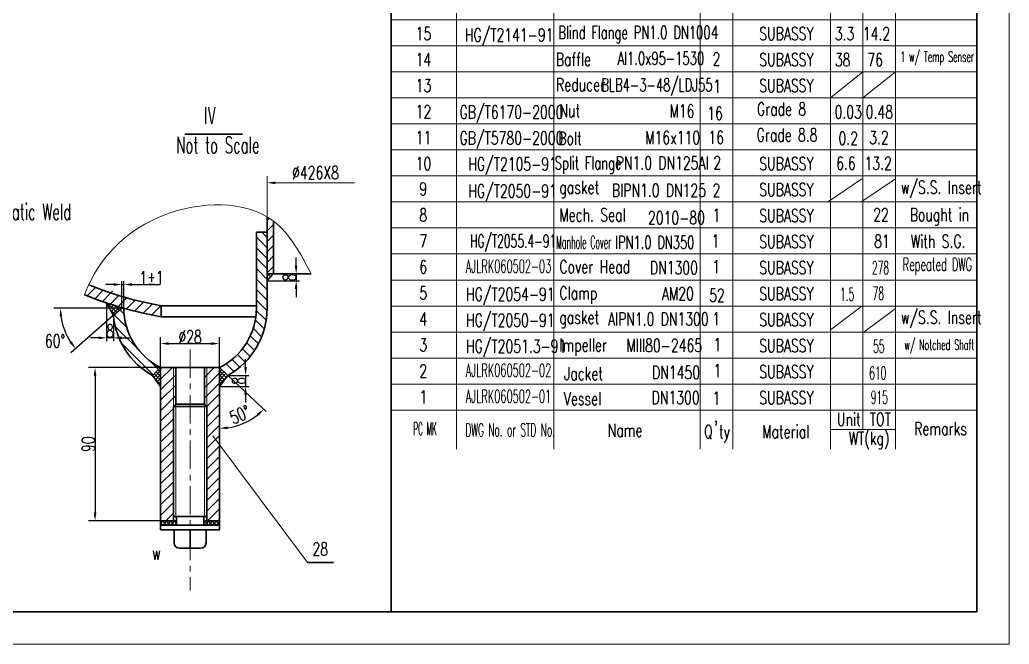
# Model space of a CAD drawing. Extents: x 0 to 594, y 0 to 841.
# Drawn here: x 289.8 to 594, y 0 to 192 of the extents above; entities that cross this region are included whole.
import ezdxf
from ezdxf.enums import TextEntityAlignment as Align

# ---------------------------------------------------------------- set-up
doc = ezdxf.new("R2010")
doc.units = 0
doc.header["$LTSCALE"] = 7
doc.header["$MEASUREMENT"] = 0
doc.linetypes.add('CENTER', pattern=[2, 1.25, -0.25, 0.25, -0.25])
doc.linetypes.add('DASHED', pattern=[0.75, 0.5, -0.25])
doc.layers.get('0').update_dxf_attribs({"linetype": 'CONTINUOUS', "lineweight": 30})
doc.layers.get('DEFPOINTS').update_dxf_attribs({"color": 2, "linetype": 'DASHED', "lineweight": 13})
for name, color, linetype, lineweight in [('CEN', 1, 'CENTER', 13), ('DIM', 4, 'CONTINUOUS', 13), ('FULL', 7, 'CONTINUOUS', 30), ('MAIN', 7, 'CONTINUOUS', 30), ('THIN', 3, 'CONTINUOUS', 13)]:
    doc.layers.add(name, color=color, linetype=linetype, lineweight=lineweight)
doc.styles.add('HZ4', font='romans.shx', dxfattribs={"width": 0.7, "height": 4, "bigfont": 'hztxt.shx'})
doc.styles.add('HZ5', font='romans.shx', dxfattribs={"width": 0.7, "height": 5, "bigfont": 'hztxt.shx'})
doc.styles.add('HZ6', font='romans.shx', dxfattribs={"width": 0.7, "height": 6, "bigfont": 'hztxt.shx'})
doc.styles.add('RMO4', font='romans.shx', dxfattribs={"width": 0.7, "height": 4})
doc.dimstyles.get("Standard").update_dxf_attribs({"dimtxt": 0.18, "dimasz": 0.18, "dimexe": 0.18, "dimexo": 0.0625, "dimgap": 0.09, "dimtad": 0, "dimtih": 1, "dimtoh": 1, "dimdec": 4, "dimzin": 0, "dimdsep": 46, "dimtxsty": 'HZ4', "dimcen": 0.09, "dimadec": 0, "dimazin": 0, "dimtol": 1, "dimtm": 1e-09, "dimtfac": 1, "dimtdec": 4, "dimtofl": 0, "dimtmove": 0, "dimatfit": 3, "dimfxl": 0, "dimtolj": 1, "dimtzin": 0, "dimarcsym": 0})
doc.dimstyles.new('STANDARD$2', dxfattribs={"dimtxt": 0.18, "dimasz": 2.5, "dimexe": 2.5, "dimexo": 0.0625, "dimgap": 0.9, "dimtad": 1, "dimtih": 1, "dimdec": 0, "dimzin": 0, "dimdsep": 46, "dimtxsty": 'HZ5', "dimcen": 0.09, "dimadec": 0, "dimazin": 0, "dimtol": 1, "dimtfac": 2, "dimtdec": 0, "dimtofl": 0, "dimtmove": 0, "dimatfit": 0, "dimfxl": 0, "dimtolj": 1, "dimtzin": 0, "dimarcsym": 0})
pattern_1 = [(45, (6.1404, -199.4754), (-0.6187184, 0.6187184), []), (135, (6.1404, -199.4754), (-0.6187184, -0.6187184), [])]
pattern_2 = [(45, (-214.546, -392.1258), (-1.609318, 1.609318), [])]

# ---------------------------------------------------------------- blocks, each defined once
blk = doc.blocks.new('*D132')
at = {"layer": 'DEFPOINTS', "color": 0}
for p in [(351.18, 85.06), (351.18, 85.06), (353.73, 82.67), (356.21, 67.08), (351.18, 35.15)]:
    blk.add_point(p, dxfattribs=at)
at = {"layer": 'THIN', "color": 0, "lineweight": -2}
blk.add_line((353.78, 82.63), (365.53, 71.61), dxfattribs=at)
blk.add_arc((351.18, 85.06), 18.67, 277.6764, 309.1799, dxfattribs=at)
at = {"layer": 'THIN', "color": 0}
for points in [[(362.69, 70.89), (363.26, 70.28), (364.8, 72.29)], [(353.7, 66.14), (353.64, 66.97), (351.18, 66.39)]]:
    blk.add_solid(points, dxfattribs=at)
at = {"layer": 'THIN', "color": 0, "insert": (357.45, 70.59), "char_height": 4, "attachment_point": 5, "rotation": 23.4281, "style": 'HZ4'}
blk.add_mtext('\\A1;50%%D', dxfattribs=at)
blk = doc.blocks.new('*D133')
at = {"layer": 'DEFPOINTS', "color": 0}
for p in [(353.73, 82.67), (351.18, 79.28), (359.2, 79.28)]:
    blk.add_point(p, dxfattribs=at)
at = {"layer": 'THIN', "color": 0, "lineweight": -2}
for p, q in [((359.2, 85.17), (359.2, 87.67)), ((353.79, 82.67), (360.2, 82.67)), ((359.2, 82.67), (359.2, 79.28)), ((351.24, 79.28), (360.2, 79.28)), ((359.2, 76.78), (359.2, 74.28))]:
    blk.add_line(p, q, dxfattribs=at)
at = {"layer": 'THIN', "color": 0}
for points in [[(358.79, 85.17), (359.62, 85.17), (359.2, 82.67)], [(358.79, 76.78), (359.62, 76.78), (359.2, 79.28)]]:
    blk.add_solid(points, dxfattribs=at)
at = {"layer": 'THIN', "color": 0, "insert": (357.11, 80.98), "char_height": 4, "attachment_point": 5, "rotation": 90, "style": 'RMO4'}
blk.add_mtext('\\A1;8', dxfattribs=at)
blk = doc.blocks.new('*D134')
at = {"layer": 'DEFPOINTS', "color": 0}
for p in [(367.78, 113.88), (365.81, 111.74), (374.74, 111.74)]:
    blk.add_point(p, dxfattribs=at)
at = {"layer": 'THIN', "color": 0, "lineweight": -2}
for p, q in [((374.74, 116.38), (374.74, 118.88)), ((367.85, 113.88), (375.74, 113.88)), ((374.74, 113.88), (374.74, 111.74)), ((365.88, 111.74), (375.74, 111.74)), ((374.74, 109.24), (374.74, 106.74))]:
    blk.add_line(p, q, dxfattribs=at)
at = {"layer": 'THIN', "color": 0}
for points in [[(374.33, 116.38), (375.16, 116.38), (374.74, 113.88)], [(374.33, 109.24), (375.16, 109.24), (374.74, 111.74)]]:
    blk.add_solid(points, dxfattribs=at)
at = {"layer": 'THIN', "color": 0, "insert": (372.65, 112.81), "char_height": 4, "attachment_point": 5, "rotation": 90, "style": 'RMO4'}
blk.add_mtext('\\A1;8', dxfattribs=at)
blk = doc.blocks.new('*D135')
at = {"layer": 'DEFPOINTS', "color": 0}
for p in [(321.11, 110.61), (321.11, 103.32), (321.75, 103.32)]:
    blk.add_point(p, dxfattribs=at)
at = {"layer": 'THIN', "color": 0, "lineweight": -2}
for p, q in [((318.61, 110.61), (316.11, 110.61)), ((321.11, 103.38), (321.11, 111.61)), ((321.11, 110.61), (321.75, 110.61)), ((321.75, 103.38), (321.75, 111.61)), ((324.25, 110.61), (332.97, 110.61))]:
    blk.add_line(p, q, dxfattribs=at)
at = {"layer": 'THIN', "color": 0}
for points in [[(318.61, 111.03), (318.61, 110.19), (321.11, 110.61)], [(324.25, 111.03), (324.25, 110.19), (321.75, 110.61)]]:
    blk.add_solid(points, dxfattribs=at)
at = {"layer": 'THIN', "color": 0, "insert": (330.24, 112.7), "char_height": 4, "attachment_point": 5, "style": 'HZ4'}
blk.add_mtext('\\A1;1%%P1', dxfattribs=at)
blk = doc.blocks.new('*D136')
at = {"layer": 'DEFPOINTS', "color": 0}
for p in [(318.55, 101.08), (321.11, 103.32), (321.11, 103.32), (321.75, 103.32), (302.79, 98.85)]:
    blk.add_point(p, dxfattribs=at)
at = {"layer": 'THIN', "color": 0, "lineweight": -2}
for p, q in [((321.04, 103.32), (300.26, 103.32)), ((318.5, 101.04), (305.41, 89.6))]:
    blk.add_line(p, q, dxfattribs=at)
blk.add_arc((321.11, 103.32), 18.85, 187.604, 213.5548, dxfattribs=at)
at = {"layer": 'THIN', "color": 0}
for points in [[(302.01, 100.8), (302.84, 100.85), (302.26, 103.32)], [(305.73, 93.15), (305.07, 92.65), (306.91, 90.91)]]:
    blk.add_solid(points, dxfattribs=at)
at = {"layer": 'THIN', "color": 0, "insert": (300.61, 93.24), "char_height": 4, "attachment_point": 5, "style": 'HZ4'}
blk.add_mtext('\\A1;60%%D', dxfattribs=at)
blk = doc.blocks.new('*D137')
at = {"layer": 'DEFPOINTS', "color": 0}
for p in [(316.47, 104.95), (318.55, 101.08), (316.47, 94.22)]:
    blk.add_point(p, dxfattribs=at)
at = {"layer": 'THIN', "color": 0, "lineweight": -2}
for p, q in [((316.47, 104.89), (316.47, 93.22)), ((318.55, 101.02), (318.55, 93.22)), ((313.97, 94.22), (311.47, 94.22)), ((318.55, 94.22), (316.47, 94.22)), ((321.05, 94.22), (323.55, 94.22))]:
    blk.add_line(p, q, dxfattribs=at)
at = {"layer": 'THIN', "color": 0}
for points in [[(313.97, 94.64), (313.97, 93.8), (316.47, 94.22)], [(321.05, 94.64), (321.05, 93.8), (318.55, 94.22)]]:
    blk.add_solid(points, dxfattribs=at)
at = {"layer": 'THIN', "color": 0, "insert": (317.51, 96.31), "char_height": 4, "attachment_point": 5, "style": 'RMO4'}
blk.add_mtext('\\A1;8', dxfattribs=at)
blk = doc.blocks.new('*D138')
at = {"layer": 'DEFPOINTS', "color": 0}
for p in [(351.18, 92.45), (333.07, 85.06), (351.18, 84.99)]:
    blk.add_point(p, dxfattribs=at)
at = {"layer": 'THIN', "color": 0, "lineweight": -2}
for p, q in [((333.07, 85.13), (333.07, 94.45)), ((351.18, 85.05), (351.18, 94.45)), ((335.57, 92.45), (348.68, 92.45))]:
    blk.add_line(p, q, dxfattribs=at)
at = {"layer": 'THIN', "color": 0}
for points in [[(335.57, 92.87), (335.57, 92.04), (333.07, 92.45)], [(348.68, 92.87), (348.68, 92.04), (351.18, 92.45)]]:
    blk.add_solid(points, dxfattribs=at)
at = {"layer": 'THIN', "color": 0, "insert": (342.13, 94.54), "char_height": 4, "attachment_point": 5, "style": 'RMO4'}
blk.add_mtext('\\A1;%%C28', dxfattribs=at)
blk = doc.blocks.new('*D139')
at = {"layer": 'DEFPOINTS', "color": 0}
for p in [(333.07, 85.06), (312.91, 37.96), (333.07, 37.96)]:
    blk.add_point(p, dxfattribs=at)
at = {"layer": 'THIN', "color": 0, "lineweight": -2}
for p, q in [((333.01, 85.06), (310.91, 85.06)), ((312.91, 82.56), (312.91, 40.46)), ((333.01, 37.96), (310.91, 37.96))]:
    blk.add_line(p, q, dxfattribs=at)
at = {"layer": 'THIN', "color": 0}
for points in [[(312.5, 82.56), (313.33, 82.56), (312.91, 85.06)], [(312.5, 40.46), (313.33, 40.46), (312.91, 37.96)]]:
    blk.add_solid(points, dxfattribs=at)
at = {"layer": 'THIN', "color": 0, "insert": (310.82, 61.51), "char_height": 4, "attachment_point": 5, "rotation": 90, "style": 'RMO4'}
blk.add_mtext('\\A1;90', dxfattribs=at)

msp = doc.modelspace()

# ---------------------------------------------------------------- hatches: boundary and pattern name
at = {"layer": 'THIN'}
h = msp.add_hatch(dxfattribs=at)
h.set_pattern_fill('ANSI31', color=256, scale=18.207352, style=0)
h.set_pattern_definition(pattern_2)
edge = h.paths.add_edge_path()
edge.add_line((333.23621, 100.72493), (333.23621, 104.08494))
edge.add_arc((352.06698, 210.81793), 108.38141, 247.7087455, 259.9943421, ccw=False)
edge.add_spline(control_points=[(310.9563, 110.53612), (310.50798, 109.52887), (310.10429, 108.50098), (309.7006, 107.47309)], knot_values=[85.191780161, 85.191780161, 85.191780161, 85.191780161, 88.502207738, 88.502207738, 88.502207738, 88.502207738], degree=3, periodic=0)
edge.add_arc((352.06698, 210.81793), 111.69184, 247.7087455, 260.2938143)
edge = h.paths.add_edge_path()
edge.add_spline(control_points=[(367.78494, 130.08928), (367.15457, 130.56582), (366.49612, 131.00609), (365.81265, 131.41111)], knot_values=[19.927894789, 19.927894789, 19.927894789, 19.927894789, 22.402992193, 22.402992193, 22.402992193, 22.402992193], degree=3, periodic=0)
edge.add_line((365.81265, 131.41111), (365.81265, 113.87617))
edge.add_line((365.81265, 113.87617), (367.78494, 113.87617))
edge.add_line((367.78494, 113.87617), (367.78494, 130.08928))
h = msp.add_hatch(dxfattribs=at)
h.set_pattern_fill('ANSI37', color=256, scale=7, style=0)
h.set_pattern_definition(pattern_1)
h.paths.add_polyline_path([(365.81265, 113.87617), (365.81265, 111.74236), (367.78494, 113.87617)])
h = msp.add_hatch(dxfattribs=at)
h.set_pattern_fill('ANSI37', color=256, scale=7, style=0)
h.set_pattern_definition(pattern_1)
h.paths.add_polyline_path([(318.54547, 101.08008), (321.10712, 103.3194), (321.74981, 103.3194, -0.01236056), (316.47432, 104.94901)])
h = msp.add_hatch(dxfattribs=at)
h.set_pattern_fill('ANSI37', color=256, scale=7, style=0)
h.set_pattern_definition(pattern_1)
h.paths.add_polyline_path([(330.52003, 82.67096), (333.07376, 79.28136), (333.07376, 85.06435)])
h.paths.add_polyline_path([(351.17827, 79.28136), (353.732, 82.67096), (351.17827, 85.06435)])
h = msp.add_hatch(dxfattribs=at)
h.set_pattern_fill('ANSI31', color=256, scale=18.207352, style=0)
h.set_pattern_definition(pattern_2)
h.paths.add_polyline_path([(336.98139, 73.12685), (336.98139, 85.06435), (333.07376, 85.06435), (333.07376, 37.96335), (336.98139, 37.96335)])
h.paths.add_polyline_path([(347.27064, 37.96335), (351.17827, 37.96335), (351.17827, 85.06435), (347.27064, 85.06435), (347.27064, 73.12685)])
h.paths.add_polyline_path([(347.27064, 85.06435), (346.54793, 85.06435), (346.54793, 73.84896), (347.27064, 73.12685)])
h.paths.add_polyline_path([(336.98139, 73.12685), (337.7041, 73.84896), (337.7041, 85.06435), (336.98139, 85.06435)])
h = msp.add_hatch(dxfattribs=at)
h.set_pattern_fill('ANSI37', color=256, scale=6.620855, style=0)
h.set_pattern_definition([(45, (-214.5459, -413.376), (-0.5852064, 0.5852064), []), (135, (-214.5459, -413.376), (-0.5852064, -0.5852064), [])])
h.paths.add_polyline_path([(333.07376, 37.96335), (333.07376, 36.59189), (337.945, 36.59189), (337.945, 37.96335)])
h.paths.add_polyline_path([(346.30703, 37.96335), (346.30703, 36.59189), (351.17827, 36.59189), (351.17827, 37.96335)])

# ---------------------------------------------------------------- linework, layer by layer
for p, q in [((404, 304), (404, 10)), ((584, 72), (584, 10))]:
    msp.add_line(p, q)
at = {"layer": 'CEN'}
msp.add_line((342.12601, 90.63373), (342.12601, 16.521), dxfattribs=at)
at = {"layer": 'DIM'}
for p, q in [((538.42217, 136.1005), (548.70522, 143.11696)), ((548.71514, 136.1005), (558.99819, 143.11696)), ((378.20525, 25.14625), (349.08461, 64.06618))]:
    msp.add_line(p, q, dxfattribs=at)
at = {"layer": 'FULL'}
for p, q in [((584, 10), (584, 831)), ((340.50957, 156.82743), (358.2268, 156.82743)), ((378.20525, 25.14625), (386.20525, 25.14625)), ((25, 10), (584, 10))]:
    msp.add_line(p, q, dxfattribs=at)
at = {"layer": 'MAIN'}
for p, q in [((365.81265, 113.87617), (365.81265, 131.41111)), ((367.78494, 113.87617), (367.78494, 130.08928)), ((362.50222, 126.69511), (365.81265, 126.69511)), ((362.50222, 103.3194), (362.50222, 126.69511)), ((365.81265, 103.3194), (365.81265, 126.69511)), ((367.78494, 113.87617), (365.81265, 111.74236)), ((365.81265, 113.87617), (379.37184, 113.87617)), ((318.54547, 101.08008), (316.47432, 104.94901)), ((333.23621, 104.08494), (362.50222, 104.08494)), ((333.23621, 100.72493), (333.23621, 104.08494)), ((321.10712, 103.3194), (318.54547, 101.08008)), ((321.74981, 103.3194), (321.10712, 103.3194)), ((333.23621, 100.72493), (362.33637, 100.72493)), ((333.07376, 85.06435), (330.52003, 82.67096)), ((330.52003, 82.67096), (333.07376, 79.28136)), ((333.07376, 85.06435), (351.17827, 85.06435)), ((333.07376, 85.06435), (333.07376, 35.14766)), ((337.7041, 73.84896), (337.7041, 85.06435)), ((346.54793, 73.84896), (346.54793, 85.06435)), ((351.17827, 85.06435), (353.732, 82.67096)), ((351.17827, 85.06435), (351.17827, 35.14766)), ((353.732, 82.67096), (351.17827, 79.28136)), ((337.7041, 73.84896), (336.98139, 73.12685)), ((336.98139, 73.12685), (336.98139, 37.96335)), ((336.98139, 73.12685), (342.12601, 73.12685)), ((342.12601, 73.84896), (337.7041, 73.84896)), ((342.12601, 73.84896), (346.54793, 73.84896)), ((347.27064, 73.12685), (342.12601, 73.12685)), ((346.54793, 73.84896), (347.27064, 73.12685)), ((347.27064, 73.12685), (347.27064, 37.96335)), ((333.07376, 37.96335), (337.945, 37.96335)), ((342.12601, 36.59189), (333.07376, 36.59189)), ((336.98139, 39.23964), (347.27064, 39.23964)), ((337.945, 39.23964), (337.945, 36.59189)), ((342.12601, 36.59189), (351.17827, 36.59189)), ((346.30703, 39.23964), (346.30703, 36.59189)), ((351.17827, 37.96335), (346.30703, 37.96335)), ((342.12601, 35.14766), (333.07376, 35.14766)), ((337.22229, 35.14766), (337.22229, 31.14631)), ((342.12601, 29.49109), (342.12601, 35.14766)), ((342.12601, 35.14766), (351.17827, 35.14766)), ((347.02974, 35.14766), (347.02974, 31.14631)), ((338.87751, 29.49109), (342.12601, 29.49109)), ((345.37452, 29.49109), (342.12601, 29.49109))]:
    msp.add_line(p, q, dxfattribs=at)
for centre, radius, start, end in [((352.06698, 210.81793), 108.38141, 247.7087455, 259.9943421), ((352.06698, 210.81793), 111.69184, 247.7087455, 260.2938143), ((342.12601, 103.3194), 23.68664, 185.4247878, 240.6607254), ((342.12601, 103.3194), 20.37621, 180, 243.6242477), ((342.12601, 103.3194), 20.37621, 296.3757523, 0), ((342.12601, 103.3194), 23.68664, 299.3392746, 0), ((338.87751, 31.14631), 1.65521, 180, 270), ((345.37452, 31.14631), 1.65521, 270, 0)]:
    msp.add_arc(centre, radius, start, end, dxfattribs=at)
at = {"layer": 'THIN'}
for p, q in [((594, 0), (594, 841)), ((424, 60), (424, 304)), ((454, 60), (454, 304)), ((499, 60), (499, 304)), ((509, 60), (509, 304)), ((539, 60), (539, 304)), ((549, 66), (549, 304)), ((559, 60), (559, 304)), ((584, 192), (404, 192)), ((584, 184), (404, 184)), ((584, 176), (404, 176)), ((539, 168), (549, 176)), ((549, 168), (559, 176)), ((584, 168), (404, 168)), ((584, 160), (404, 160)), ((584, 152), (404, 152)), ((365.81265, 131.41111), (365.81265, 143.95293)), ((584, 144), (404, 144)), ((368.31265, 141.88771), (392.68973, 141.88771)), ((584, 136), (404, 136)), ((584, 128), (404, 128)), ((365.81265, 121.85171), (362.50222, 125.16213)), ((365.81265, 125.07034), (364.18788, 126.69511)), ((365.81265, 118.63307), (362.50222, 121.9435)), ((365.81265, 115.41443), (362.50222, 118.72486)), ((584, 120), (404, 120)), ((365.81265, 112.1958), (362.50222, 115.50623)), ((365.81265, 108.97716), (362.50222, 112.28759)), ((584, 112), (404, 112)), ((365.81265, 105.75853), (362.50222, 109.06896)), ((365.80023, 102.55232), (362.50222, 105.85032)), ((584, 104), (404, 104)), ((539.01707, 96.70782), (548.6509, 103.92709)), ((322.60935, 97.46366), (318.78422, 101.28879)), ((321.83514, 101.45651), (320.50159, 102.79006)), ((365.52088, 99.61303), (362.49099, 102.64292)), ((549.31005, 95.91685), (558.94388, 103.13612)), ((326.0324, 90.82197), (319.10315, 97.75122)), ((364.94567, 96.9696), (362.18384, 99.73143)), ((363.12246, 92.35554), (360.64904, 94.82896)), ((364.1344, 94.56224), (361.54601, 97.15063)), ((584, 96), (404, 96)), ((330.74962, 82.88613), (320.97098, 92.66476)), ((361.9318, 90.32757), (359.53254, 92.72682)), ((359.06228, 86.75982), (356.72128, 89.10081)), ((360.57591, 88.46482), (358.21925, 90.82148)), ((332.41109, 84.44329), (329.62859, 87.22578)), ((355.5683, 83.81653), (353.18161, 86.20321)), ((357.39363, 85.20983), (355.04295, 87.56051)), ((584, 88), (404, 88)), ((336.98139, 73.12685), (336.98139, 85.06435)), ((347.27064, 73.12685), (347.27064, 85.06435)), ((584, 80), (404, 80)), ((337.7041, 73.84896), (337.7041, 39.23964)), ((346.54793, 73.84896), (346.54793, 39.23964)), ((584, 72), (404, 72)), ((559, 66), (539, 66)), ((0, 0), (594, 0))]:
    msp.add_line(p, q, dxfattribs=at)
msp.add_spline([(379.37184, 113.87617), (367.78494, 130.08928), (333.84378, 131.853), (310.9563, 110.53612), (309.7006, 107.47309)], degree=3, dxfattribs=at)
msp.add_solid([(368.31265, 141.47104), (368.31265, 142.30438), (365.81265, 141.88771)], dxfattribs=at)

# ---------------------------------------------------------------- texts
at = {"color": 3, "style": 'HZ4', "width": 0.7}
for s, p in [('Grade 8', (516.4397, 162.57339)), ('Grade 8.8', (516.32505, 154.63726))]:
    msp.add_text(s, height=4, dxfattribs=at).set_placement(p)
at = {"layer": 'DIM'}
for s, height, style, width, p in [('15', 4, 'RMO4', 0.7, (411.49714, 185.78635)), ('HG/T2141-91', 4, 'RMO4', 0.7, (426.63177, 185.37374)), ('Blind Flange PN1.0 DN100', 4, 'HZ4', 0.65, (455.36784, 186.11693)), ('4', 4, 'RMO4', 0.7, (502.21993, 186.21061)), ('SUBASSY', 4, 'HZ4', 0.7, (517.14698, 185.78733)), ('3.3', 4, 'RMO4', 0.7, (540.37572, 185.7192)), ('14.2', 4, 'RMO4', 0.7, (548.98693, 185.7192)), ('1 w/ Temp Senser', 3.2, 'HZ4', 0.55, (560.53584, 179.08591)), ('14', 4, 'RMO4', 0.7, (411.49714, 177.78635)), ('Baffle', 4, 'HZ4', 0.7, (454.60843, 177.82723)), ('AI1.0x95-1530', 4, 'HZ4', 0.65, (473.58109, 178.16419)), ('2', 4, 'RMO4', 0.7, (502.76606, 177.92914)), ('SUBASSY', 4, 'HZ4', 0.7, (517.14698, 177.78733)), ('38', 4, 'RMO4', 0.7, (540.37572, 177.7192)), ('76', 4, 'RMO4', 0.7, (550.37572, 177.7192)), ('13', 4, 'RMO4', 0.7, (411.49714, 169.78635)), ('Reducer', 4, 'HZ4', 0.7, (454.64821, 170.07864)), ('BLB4-3-48/LDJ55', 4, 'HZ4', 0.65, (468.54785, 170.0146)), ('1', 4, 'RMO4', 0.7, (502.98055, 169.5339)), ('SUBASSY', 4, 'HZ4', 0.7, (517.14698, 169.78733)), ('12', 4, 'RMO4', 0.7, (411.49714, 161.78635)), ('GB/T6170-2000', 4, 'RMO4', 0.7, (424.99053, 161.61633)), ('Nut', 4, 'HZ4', 0.7, (455.68295, 162.05182)), ('M16', 4, 'RMO4', 0.7, (489.53033, 161.93194)), ('16', 4, 'RMO4', 0.7, (501.1497, 161.29268)), ('0.03', 4, 'RMO4', 0.7, (540.29547, 161.67378)), ('0.48', 4, 'RMO4', 0.7, (549.87145, 161.7118)), ('GB/T5780-2000', 4, 'RMO4', 0.7, (424.99053, 153.64315)), ('11', 4, 'RMO4', 0.7, (411.49714, 153.78635)), ('Bolt', 4, 'HZ4', 0.7, (455.36784, 153.58347)), ('M16x110', 4, 'RMO4', 0.7, (482.0671, 153.81026)), ('16', 4, 'RMO4', 0.7, (501.48897, 153.85538)), ('0.2', 4, 'RMO4', 0.7, (541.4997, 153.5521)), ('3.2', 4, 'RMO4', 0.7, (550.9291, 153.79474)), ('10', 4, 'RMO4', 0.7, (411.49714, 145.78635)), ('HG/T2105-91', 4, 'RMO4', 0.7, (427.68538, 145.64315)), ('Split Flange', 4, 'HZ4', 0.65, (454.26978, 146.0066)), ('  PN1.0 DN125AI', 4, 'RMO4', 0.7, (469.16973, 145.9969)), ('2', 4, 'RMO4', 0.7, (503.03912, 146.0966)), ('SUBASSY', 4, 'HZ4', 0.7, (517.14698, 145.78733)), ('6.6', 4, 'RMO4', 0.7, (540.78748, 145.88672)), ('13.2', 4, 'RMO4', 0.7, (549.51988, 145.88672)), ('w/S.S. Insert', 4, 'HZ4', 0.7, (560.68295, 138.48907)), ('9', 4, 'RMO4', 0.7, (412.64327, 138.02277)), ('HG/T2050-91', 4, 'RMO4', 0.7, (427.68538, 137.37374)), ('gasket', 4, 'HZ4', 0.7, (455.68295, 138.48907)), ('BIPN1.0 DN125', 4, 'RMO4', 0.7, (471.85149, 137.56691)), ('2', 4, 'RMO4', 0.7, (502.76606, 137.5596)), ('SUBASSY', 4, 'HZ4', 0.7, (517.14698, 137.78733)), ('8', 4, 'RMO4', 0.7, (412.64327, 130.02277)), ('Mech. Seal', 4, 'HZ4', 0.7, (455.63548, 130.02775)), ('1', 4, 'RMO4', 0.7, (502.76606, 129.92048)), ('22', 4, 'RMO4', 0.7, (552.17536, 130.06021)), ('Bought in ', 4, 'RMO4', 0.7, (563.42803, 130.06021)), ('2010-80', 4, 'RMO4', 0.7, (482.92215, 129.14443)), ('SUBASSY', 4, 'HZ4', 0.7, (517.14698, 129.78733)), ('7', 4, 'RMO4', 0.7, (412.64327, 122.02277)), ('HG/T2055.4-91', 4, 'RMO4', 0.6, (428.25131, 121.96087)), ('1', 4, 'RMO4', 0.7, (502.493, 122.00854)), ('SUBASSY', 4, 'HZ4', 0.7, (517.14698, 121.78733)), ('81', 4, 'RMO4', 0.7, (552.46264, 121.92756)), ('With S.G.', 4, 'HZ4', 0.7, (563.74956, 121.91834)), ('Repeated DWG', 4, 'HZ4', 0.55, (561.2706, 114.80569)), ('6', 4, 'RMO4', 0.7, (412.64327, 114.02277)), ('AJLRK060502-03', 4, 'RMO4', 0.55, (426.88181, 114.24896)), ('Cover Head', 4, 'HZ4', 0.7, (455.68295, 114.07864)), ('DN1300', 4, 'RMO4', 0.7, (483.52776, 113.74462)), ('1', 4, 'RMO4', 0.7, (502.68827, 114.0966)), ('SUBASSY', 4, 'HZ4', 0.7, (517.14698, 113.78733)), ('278', 4, 'RMO4', 0.511425, (551.80092, 113.79211)), ('5', 4, 'RMO4', 0.7, (412.64327, 106.02277)), ('HG/T2054-91', 4, 'RMO4', 0.7, (426.9842, 105.64315)), ('Clamp', 4, 'HZ4', 0.7, (455.68295, 106.0066)), ('AM20', 4, 'RMO4', 0.7, (487.19138, 105.80207)), ('SUBASSY', 4, 'HZ4', 0.7, (517.14698, 105.78733)), ('1.5', 4, 'RMO4', 0.511425, (541.97217, 105.59999)), ('78', 4, 'RMO4', 0.511425, (552.01422, 105.90079)), ('52', 4, 'RMO4', 0.7, (501.74302, 105.29919)), ('4', 4, 'RMO4', 0.7, (412.64327, 98.02277)), ('HG/T2050-91', 4, 'RMO4', 0.7, (426.9842, 97.64315)), ('gasket', 4, 'HZ4', 0.7, (455.68295, 98.48907)), ('AIPN1.0 DN1300', 4, 'RMO4', 0.7, (470.62102, 97.9969)), ('1', 4, 'RMO4', 0.7, (502.68827, 98.0966)), ('SUBASSY', 4, 'HZ4', 0.7, (517.14698, 97.78733)), ('w/S.S. Insert', 4, 'HZ4', 0.7, (560.68295, 98.48907)), ('HG/T2051.3-91', 4, 'RMO4', 0.7, (426.9842, 89.64315)), ('3', 4, 'RMO4', 0.7, (412.64327, 90.02277)), ('Impeller', 4, 'HZ4', 0.7, (455.68295, 90.0066)), ('MIII80-2465', 4, 'RMO4', 0.7, (476.2769, 89.87081)), ('1', 4, 'RMO4', 0.7, (503.03912, 90.0966)), ('SUBASSY', 4, 'HZ4', 0.7, (517.14698, 89.78733)), ('55', 4, 'RMO4', 0.511425, (552.16416, 89.62977)), ('w/ Notched Shaft', 3.2, 'HZ4', 0.55, (561.79318, 90.48907)), ('2', 4, 'RMO4', 0.7, (412.64327, 82.02277)), ('AJLRK060502-02', 4, 'RMO4', 0.55, (426.88181, 82.24896)), ('Jacket', 4, 'HZ4', 0.7, (457.11097, 81.24627)), ('DN1450', 4, 'RMO4', 0.7, (484.17417, 81.55872)), ('1', 4, 'RMO4', 0.7, (503.03912, 82.0966)), ('SUBASSY', 4, 'HZ4', 0.7, (517.14698, 81.78733)), ('610', 4, 'RMO4', 0.511425, (550.93985, 81.40074)), ('1', 4, 'RMO4', 0.7, (412.64327, 74.02277)), ('AJLRK060502-01', 4, 'RMO4', 0.55, (426.88181, 74.24896)), ('Vessel', 4, 'HZ4', 0.7, (457.04454, 73.49139)), ('DN1300', 4, 'RMO4', 0.7, (484.04902, 73.83898)), ('1', 4, 'RMO4', 0.7, (502.76606, 73.63901)), ('SUBASSY', 4, 'HZ4', 0.7, (517.14698, 73.78733)), ('915', 4, 'RMO4', 0.511425, (551.42819, 73.9642)), ('Unit', 4, 'HZ4', 0.7, (541.02272, 67.16261)), ('TOT', 4, 'HZ4', 0.7, (551.11142, 67.16261)), ('DWG No. or STD No.', 4, 'HZ4', 0.5, (426.82109, 63.902)), ('   Name', 4, 'HZ4', 0.7, (464.29264, 63.82022)), ('Q ty', 4, 'HZ4', 0.7, (500.18336, 63.38509)), (',', 4, 'HZ4', 0.7, (503.17, 68.40325)), ('Material', 4, 'HZ4', 0.7, (518.0242, 63.38509)), ('Remarks', 4, 'HZ4', 0.7, (564.79037, 64.28697)), ('WT(kg)', 4, 'HZ4', 0.7, (544.66056, 61.31746)), ('28', 4, 'RMO4', 0.7, (379.76234, 27.31323)), ('w', 4, 'RMO4', 0.7, (330.45939, 25.99813))]:
    msp.add_text(s, height=height, dxfattribs=dict(at, style=style, width=width)).set_placement(p)
for s, style, width, p, p2 in [('Manhole Cover', 'HZ4', 0.490705, (454.6937, 121.62436), (471.63213, 121.62436)), ('IPN1.0 DN350', 'RMO4', 0.741455, (472.80847, 121.58175), (497.1941, 121.58175)), ('PC MK', 'HZ4', 0.465633, (410.76297, 64.25534), (418.00614, 64.25534))]:
    msp.add_text(s, height=4, dxfattribs=dict(at, style=style, width=width)).set_placement(p, p2, align=Align.FIT)
at = {"layer": 'THIN'}
for s, height, style, width, p in [('Ⅳ', 6, 'HZ6', 0.7, (346.06956, 159.39222)), ('Not to Scale', 5, 'HZ5', 0.6, (337.88042, 150.98505)), ('Joints of Category A and B for Automatic Weld', 5, 'HZ5', 0.6, (208.98948, 130.47401))]:
    msp.add_text(s, height=height, dxfattribs=dict(at, style=style, width=width)).set_placement(p)
at = {"layer": 'THIN', "insert": (373.4885, 145.01032), "char_height": 4, "attachment_point": 4, "style": 'RMO4'}
msp.add_mtext('\\A1;∅426X8', dxfattribs=at)

# ---------------------------------------------------------------- dimensions: what is measured, and where the dimension line sits
at = {"layer": 'THIN'}
for base, p1, p2, text, override, picture, middle in [((374.74271, 111.74236), (367.78494, 113.87617), (365.81265, 111.74236), '8', {"dimasz": 2.5, "dimexe": 1, "dimtad": 1, "dimtih": 0, "dimtoh": 0, "dimtxsty": 'RMO4', "dimcen": 2, "dimtol": 0, "dimtp": 5, "dimtm": 5, "dimtfac": 0.7, "dimtofl": 1}, '*D134', (372.65271, 112.80926)), ((359.2033, 79.28136), (353.732, 82.67096), (351.17827, 79.28136), '8', {"dimasz": 2.5, "dimexe": 1, "dimtad": 1, "dimtih": 0, "dimtoh": 0, "dimtxsty": 'RMO4', "dimcen": 2, "dimtol": 0, "dimtp": 5, "dimtm": 5, "dimtfac": 0.7, "dimtofl": 1}, '*D133', (357.1133, 80.97616)), ((312.9139, 37.96335), (333.07376, 85.06435), (333.07376, 37.96335), '90', {"dimasz": 2.5, "dimexe": 2, "dimtad": 1, "dimtih": 0, "dimtoh": 0, "dimtxsty": 'RMO4', "dimcen": 2, "dimtol": 0, "dimtp": 5, "dimtm": 5, "dimtfac": 0.7, "dimtofl": 1}, '*D139', (310.8239, 61.51385))]:
    dim = msp.add_linear_dim(base=base, p1=p1, p2=p2, angle=90, text=text, dimstyle='Standard', override=override, dxfattribs=at)
    dim.commit()
    dim.dimension.update_dxf_attribs({"geometry": picture, "text_midpoint": middle})
dim = msp.add_linear_dim(base=(321.10712, 110.61076), p1=(321.74981, 103.3194), p2=(321.10712, 103.3194), text='1%%P1', dimstyle='Standard', override={"dimasz": 2.5, "dimexe": 1, "dimtad": 1, "dimtih": 0, "dimtoh": 0, "dimcen": 2, "dimtol": 0, "dimtp": 5, "dimtm": 5, "dimtfac": 0.7, "dimtofl": 1}, dxfattribs=at)
dim.commit()
dim.dimension.update_dxf_attribs({"geometry": '*D135', "text_midpoint": (330.23981, 110.61076), "dimtype": 160})
for base, p1, p2, text, override, picture, middle in [((316.47432, 94.21922), (318.54547, 101.08008), (316.47432, 104.94901), '8', {"dimasz": 2.5, "dimexe": 1, "dimtad": 1, "dimtih": 0, "dimtoh": 0, "dimtxsty": 'RMO4', "dimcen": 2, "dimtol": 0, "dimtp": 5, "dimtm": 5, "dimtfac": 0.7, "dimtofl": 1}, '*D137', (317.50989, 96.30922)), ((351.17827, 92.45223), (333.07376, 85.06435), (351.17827, 84.98792), '%%C28', {"dimasz": 2.5, "dimexe": 2, "dimtad": 1, "dimtih": 0, "dimtoh": 0, "dimtxsty": 'RMO4', "dimcen": 2, "dimtol": 0, "dimtp": 5, "dimtm": 5, "dimtfac": 0.7, "dimtofl": 1}, '*D138', (342.12601, 94.54223))]:
    dim = msp.add_linear_dim(base=base, p1=p1, p2=p2, text=text, dimstyle='Standard', override=override, dxfattribs=at)
    dim.commit()
    dim.dimension.update_dxf_attribs({"geometry": picture, "text_midpoint": middle})
dim = msp.add_angular_dim_2l(base=(302.79386, 98.84846), line1=((321.74981, 103.3194), (321.10712, 103.3194)), line2=((321.10712, 103.3194), (318.54547, 101.08008)), text='60%%D', dimstyle='STANDARD$2', override={"dimexe": 2, "dimtad": 2, "dimtoh": 1, "dimtxsty": 'HZ4', "dimcen": 2, "dimtol": 0, "dimtp": 5, "dimtm": 5, "dimtfac": 0.7, "dimtofl": 1, "dimatfit": 3}, dxfattribs=at)
dim.commit()
dim.dimension.update_dxf_attribs({"geometry": '*D136', "text_midpoint": (304.19143, 94.9993), "dimtype": 162})
dim = msp.add_angular_dim_2l(base=(356.2059, 67.08013), line1=((351.17827, 85.06435), (351.17827, 35.14766)), line2=((351.17827, 85.06435), (353.732, 82.67096)), text='50%%D', dimstyle='STANDARD$2', override={"dimexe": 1, "dimtih": 0, "dimtxsty": 'HZ4', "dimcen": 2, "dimtol": 0, "dimtp": 5, "dimtm": 5, "dimtfac": 0.7, "dimtofl": 1}, dxfattribs=at)
dim.commit()
dim.dimension.update_dxf_attribs({"geometry": '*D132', "text_midpoint": (357.44989, 70.59099)})

doc.saveas('drawing.dxf')
